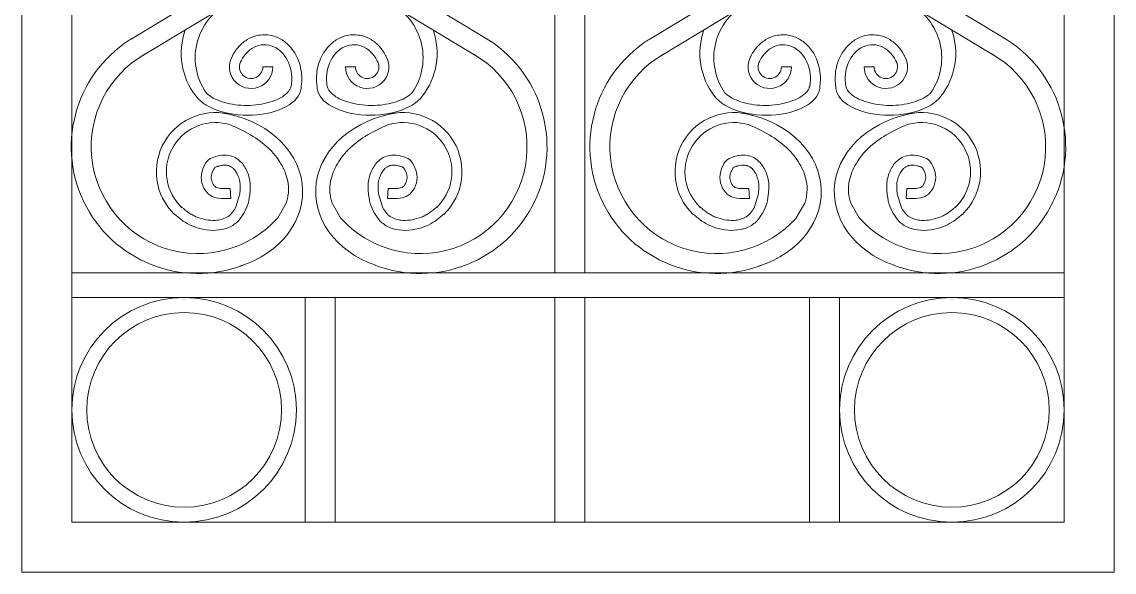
# Model space of a CAD drawing. Header units: millimetres. Extents: x -644 to 652, y 0 to 1491.
# Drawn here: x 7.2 to 322.2, y 0 to 158.7 of the extents above; entities that cross this region are included whole.
import ezdxf

# ---------------------------------------------------------------- set-up
doc = ezdxf.new("R2010")
doc.units = ezdxf.units.MM
doc.layers.add('ceco.net 171', color=7, linetype='Continuous')

msp = doc.modelspace()

# ---------------------------------------------------------------- linework, layer by layer
at = {"layer": 'ceco.net 171', "lineweight": 5}
for p, q in [((7.2, 0), (7.2, 1449.25)), ((21.6, 14.4), (21.6, 1449.25)), ((307.8, 14.4), (307.8, 1388.06)), ((322.2, 0), (322.2, 1388.06)), ((160.92, 86.38), (160.92, 318.24)), ((169.56, 86.38), (169.56, 318.24)), ((38.5, 153.62), (69.68, 172.47)), ((141.61, 153.62), (110.43, 172.47)), ((188.06, 153.62), (219.25, 172.47)), ((291.17, 153.62), (259.99, 172.47)), ((41.57, 148.75), (72.14, 167.18)), ((138.53, 148.75), (107.97, 167.18)), ((191.14, 148.75), (221.7, 167.18)), ((288.1, 148.75), (257.54, 167.18)), ((76.7, 145.77), (79.58, 145.77)), ((103.41, 145.77), (100.53, 145.77)), ((226.26, 145.77), (229.14, 145.77)), ((252.97, 145.77), (250.09, 145.77)), ((67.3, 110.68), (67.44, 107.8)), ((112.81, 110.68), (112.66, 107.8)), ((216.86, 110.68), (217.01, 107.8)), ((262.37, 110.68), (262.23, 107.8)), ((70.03, 109.08), (68.93, 105.34)), ((110.08, 109.08), (111.17, 105.34)), ((219.59, 109.08), (218.5, 105.34)), ((259.65, 109.08), (260.74, 105.34)), ((80.98, 102.19), (83.39, 106.42)), ((99.13, 102.19), (96.72, 106.42)), ((230.54, 102.19), (232.96, 106.42)), ((248.69, 102.19), (246.28, 106.42)), ((307.8, 86.38), (21.6, 86.38)), ((307.8, 79.2), (21.6, 79.2)), ((88.92, 14.4), (88.92, 79.2)), ((97.56, 14.4), (97.56, 79.2)), ((160.92, 14.4), (160.92, 79.2)), ((169.56, 14.4), (169.56, 79.2)), ((234.36, 14.4), (234.36, 79.2)), ((243, 14.4), (243, 79.2)), ((307.8, 14.4), (21.6, 14.4)), ((322.2, 0), (7.2, 0))]:
    msp.add_line(p, q, dxfattribs=at)
for centre, radius in [((54, 46.8), 32.4), ((275.4, 46.8), 32.4), ((54, 46.8), 28.08), ((275.4, 46.8), 28.08)]:
    msp.add_circle(centre, radius, dxfattribs=at)
for centre, radius, start, end in [((74.94, 148.37), 17.74, 112.7966, 215.031), ((105.17, 148.37), 17.74, 324.969, 67.2034), ((224.5, 148.37), 17.74, 112.7966, 215.031), ((254.74, 148.37), 17.74, 324.969, 67.2034), ((58.01, 122.71), 36.56, 120.0272, 290.9797), ((73.34, 149.67), 20.18, 160.3912, 217.9327), ((122.09, 122.71), 36.56, 249.0203, 59.9728), ((106.76, 149.67), 20.18, 322.0673, 19.6088), ((207.58, 122.71), 36.56, 120.0272, 290.9797), ((222.91, 149.67), 20.18, 160.3912, 217.9327), ((271.66, 122.71), 36.56, 249.0203, 59.9728), ((256.33, 149.67), 20.18, 322.0673, 19.6088), ((58.01, 122.71), 30.8, 119.9053, 318.2247), ((73.32, 145.77), 6.26, 148.1695, 0), ((122.09, 122.71), 30.8, 221.7753, 60.0947), ((106.79, 145.77), 6.26, 180, 31.8305), ((207.58, 122.71), 30.8, 119.9053, 318.2247), ((222.88, 145.77), 6.26, 148.1695, 0), ((271.66, 122.71), 30.8, 221.7753, 60.0947), ((256.35, 145.77), 6.26, 180, 31.8305), ((73.32, 145.77), 3.38, 146.6395, 0), ((106.79, 145.77), 3.38, 180, 33.3605), ((222.88, 145.77), 3.38, 146.6395, 0), ((256.35, 145.77), 3.38, 180, 33.3605), ((63.06, 115.5), 17.07, 72.4016, 226.0742), ((117.05, 115.5), 17.07, 313.9258, 107.5984), ((212.62, 115.5), 17.07, 72.4016, 226.0742), ((266.61, 115.5), 17.07, 313.9258, 107.5984), ((63.06, 115.5), 14.19, 77.2309, 226.9329), ((117.05, 115.5), 14.19, 313.0671, 102.7691), ((212.62, 115.5), 14.19, 77.2309, 226.9329), ((266.61, 115.5), 14.19, 313.0671, 102.7691)]:
    msp.add_arc(centre, radius, start, end, dxfattribs=at)
for centre, major_axis, ratio, start_param, end_param in [((77.16, 142.37), (-0.07, 9.76), 0.809333, 4.46848, 7.392493), ((226.72, 142.37), (-0.07, 9.76), 0.809333, 4.46848, 7.392493), ((72.03, 140.3), (15.75, -0.24), 0.540403, 3.533318, 6.304646), ((221.6, 140.3), (15.75, -0.24), 0.540403, 3.533318, 6.304646), ((59.45, 109.74), (28.73, 0), 0.80574, 5.091033, 7.67346), ((209.02, 109.74), (28.73, 0), 0.80574, 5.091033, 7.67346)]:
    msp.add_ellipse(centre, major_axis=major_axis, ratio=ratio, start_param=start_param, end_param=end_param, dxfattribs=at)
at = {"layer": 'ceco.net 171', "lineweight": 5, "extrusion": (0, 0, -1)}
for centre, major_axis, ratio, start_param, end_param in [((102.95, 142.37), (0.07, 9.76), 0.809333, 4.46848, 7.392493), ((252.52, 142.37), (0.07, 9.76), 0.809333, 4.46848, 7.392493), ((108.07, 140.3), (-15.75, -0.24), 0.540403, 3.533318, 6.304646), ((257.64, 140.3), (-15.75, -0.24), 0.540403, 3.533318, 6.304646), ((120.65, 109.74), (-28.73, 0), 0.80574, 5.123339, 7.67346), ((270.22, 109.74), (-28.73, 0), 0.80574, 5.123339, 7.67346)]:
    msp.add_ellipse(centre, major_axis=major_axis, ratio=ratio, start_param=start_param, end_param=end_param, dxfattribs=at)
at = {"layer": 'ceco.net 171', "lineweight": 5}
for points, knots in [([(77.07, 155.01), (76.39, 155), (75.7, 154.92), (74.04, 154.54), (73.08, 154.14), (71.31, 153.08), (70.5, 152.41), (69.09, 150.88), (68.49, 150.01), (67.96, 149), (67.92, 148.94), (67.89, 148.87)], [6.283185, 6.283185, 6.283185, 6.283185, 6.461841, 6.461841, 6.730486, 6.730486, 6.99913, 6.99913, 7.267775, 7.267775, 7.286813, 7.286813, 7.286813, 7.286813]), ([(87.79, 140.28), (87.85, 140.75), (87.9, 141.23), (87.99, 143.45), (87.76, 145.21), (86.7, 148.49), (85.87, 150.01), (84.04, 152.17), (83.18, 152.92), (81.27, 154.12), (80.22, 154.55), (78.45, 154.94), (77.76, 155.01), (77.07, 155.01)], [4.532225, 4.532225, 4.532225, 4.532225, 4.65156, 4.65156, 5.083529, 5.083529, 5.515498, 5.515498, 5.808801, 5.808801, 6.102103, 6.102103, 6.283185, 6.283185, 6.283185, 6.283185]), ([(92.32, 140.28), (92.25, 140.75), (92.21, 141.23), (92.11, 143.45), (92.35, 145.21), (93.41, 148.49), (94.23, 150.01), (96.06, 152.17), (96.92, 152.92), (98.83, 154.12), (99.88, 154.55), (101.65, 154.94), (102.35, 155.01), (103.04, 155.01)], [4.532225, 4.532225, 4.532225, 4.532225, 4.65156, 4.65156, 5.083529, 5.083529, 5.515498, 5.515498, 5.808801, 5.808801, 6.102103, 6.102103, 6.283185, 6.283185, 6.283185, 6.283185]), ([(103.04, 155.01), (103.72, 155), (104.4, 154.92), (106.07, 154.54), (107.03, 154.14), (108.8, 153.08), (109.6, 152.41), (111.01, 150.88), (111.62, 150.01), (112.15, 149), (112.18, 148.94), (112.22, 148.87)], [6.283185, 6.283185, 6.283185, 6.283185, 6.461841, 6.461841, 6.730486, 6.730486, 6.99913, 6.99913, 7.267775, 7.267775, 7.286813, 7.286813, 7.286813, 7.286813]), ([(226.63, 155.01), (225.95, 155), (225.27, 154.92), (223.6, 154.54), (222.64, 154.14), (220.87, 153.08), (220.07, 152.41), (218.66, 150.88), (218.05, 150.01), (217.52, 149), (217.49, 148.94), (217.46, 148.87)], [6.283185, 6.283185, 6.283185, 6.283185, 6.461841, 6.461841, 6.730486, 6.730486, 6.99913, 6.99913, 7.267775, 7.267775, 7.286813, 7.286813, 7.286813, 7.286813]), ([(237.35, 140.28), (237.42, 140.75), (237.46, 141.23), (237.56, 143.45), (237.32, 145.21), (236.27, 148.49), (235.44, 150.01), (233.61, 152.17), (232.75, 152.92), (230.84, 154.12), (229.79, 154.55), (228.02, 154.94), (227.32, 155.01), (226.63, 155.01)], [4.532225, 4.532225, 4.532225, 4.532225, 4.65156, 4.65156, 5.083529, 5.083529, 5.515498, 5.515498, 5.808801, 5.808801, 6.102103, 6.102103, 6.283185, 6.283185, 6.283185, 6.283185]), ([(241.88, 140.28), (241.82, 140.75), (241.77, 141.23), (241.68, 143.45), (241.91, 145.21), (242.97, 148.49), (243.8, 150.01), (245.63, 152.17), (246.49, 152.92), (248.4, 154.12), (249.45, 154.55), (251.22, 154.94), (251.91, 155.01), (252.6, 155.01)], [4.532225, 4.532225, 4.532225, 4.532225, 4.65156, 4.65156, 5.083529, 5.083529, 5.515498, 5.515498, 5.808801, 5.808801, 6.102103, 6.102103, 6.283185, 6.283185, 6.283185, 6.283185]), ([(252.6, 155.01), (253.28, 155), (253.97, 154.92), (255.63, 154.54), (256.59, 154.14), (258.36, 153.08), (259.17, 152.41), (260.58, 150.88), (261.18, 150.01), (261.71, 149), (261.75, 148.94), (261.78, 148.87)], [6.283185, 6.283185, 6.283185, 6.283185, 6.461841, 6.461841, 6.730486, 6.730486, 6.99913, 6.99913, 7.267775, 7.267775, 7.286813, 7.286813, 7.286813, 7.286813]), ([(60.41, 138.19), (60.58, 138.02), (60.78, 137.85), (61.53, 137.26), (62.2, 136.85), (63.77, 136.1), (64.67, 135.76), (66.63, 135.2), (67.69, 134.99), (69.89, 134.7), (71.02, 134.63), (73.3, 134.64), (74.43, 134.73), (76.62, 135.03), (77.67, 135.26), (79.6, 135.83), (80.49, 136.18), (82.03, 136.94), (82.68, 137.36), (83.61, 138.12), (83.94, 138.46), (84.41, 139.09), (84.56, 139.38), (84.71, 139.79), (84.74, 139.93), (84.83, 140.07)], [6.793087, 6.793087, 6.793087, 6.793087, 6.89192, 6.89192, 7.134711, 7.134711, 7.377503, 7.377503, 7.620294, 7.620294, 7.863086, 7.863086, 8.105877, 8.105877, 8.348668, 8.348668, 8.59146, 8.59146, 8.834251, 8.834251, 9.032791, 9.032791, 9.231331, 9.231331, 9.352602, 9.352602, 9.352602, 9.352602]), ([(119.69, 138.19), (119.52, 138.02), (119.33, 137.85), (118.58, 137.26), (117.91, 136.85), (116.33, 136.1), (115.43, 135.76), (113.48, 135.2), (112.42, 134.99), (110.22, 134.7), (109.08, 134.63), (106.81, 134.64), (105.67, 134.73), (103.49, 135.03), (102.44, 135.26), (100.5, 135.83), (99.62, 136.18), (98.08, 136.94), (97.43, 137.36), (96.5, 138.12), (96.17, 138.46), (95.69, 139.09), (95.54, 139.38), (95.4, 139.79), (95.36, 139.93), (95.27, 140.07)], [6.793087, 6.793087, 6.793087, 6.793087, 6.89192, 6.89192, 7.134711, 7.134711, 7.377503, 7.377503, 7.620294, 7.620294, 7.863086, 7.863086, 8.105877, 8.105877, 8.348668, 8.348668, 8.59146, 8.59146, 8.834251, 8.834251, 9.032791, 9.032791, 9.231331, 9.231331, 9.352602, 9.352602, 9.352602, 9.352602]), ([(209.98, 138.19), (210.15, 138.02), (210.34, 137.85), (211.09, 137.26), (211.76, 136.85), (213.34, 136.1), (214.24, 135.76), (216.2, 135.2), (217.25, 134.99), (219.45, 134.7), (220.59, 134.63), (222.86, 134.64), (224, 134.73), (226.18, 135.03), (227.23, 135.26), (229.17, 135.83), (230.05, 136.18), (231.59, 136.94), (232.24, 137.36), (233.17, 138.12), (233.5, 138.46), (233.98, 139.09), (234.13, 139.38), (234.27, 139.79), (234.31, 139.93), (234.4, 140.07)], [6.793087, 6.793087, 6.793087, 6.793087, 6.89192, 6.89192, 7.134711, 7.134711, 7.377503, 7.377503, 7.620294, 7.620294, 7.863086, 7.863086, 8.105877, 8.105877, 8.348668, 8.348668, 8.59146, 8.59146, 8.834251, 8.834251, 9.032791, 9.032791, 9.231331, 9.231331, 9.352602, 9.352602, 9.352602, 9.352602]), ([(269.26, 138.19), (269.09, 138.02), (268.89, 137.85), (268.14, 137.26), (267.47, 136.85), (265.9, 136.1), (265, 135.76), (263.04, 135.2), (261.98, 134.99), (259.78, 134.7), (258.65, 134.63), (256.37, 134.64), (255.24, 134.73), (253.05, 135.03), (252, 135.26), (250.07, 135.83), (249.18, 136.18), (247.64, 136.94), (246.99, 137.36), (246.06, 138.12), (245.74, 138.46), (245.26, 139.09), (245.11, 139.38), (244.96, 139.79), (244.93, 139.93), (244.84, 140.07)], [6.793087, 6.793087, 6.793087, 6.793087, 6.89192, 6.89192, 7.134711, 7.134711, 7.377503, 7.377503, 7.620294, 7.620294, 7.863086, 7.863086, 8.105877, 8.105877, 8.348668, 8.348668, 8.59146, 8.59146, 8.834251, 8.834251, 9.032791, 9.032791, 9.231331, 9.231331, 9.352602, 9.352602, 9.352602, 9.352602]), ([(83.94, 108.54), (84.13, 109.72), (84.15, 110.93), (83.72, 113.87), (83.12, 115.57), (81.36, 118.84), (80.2, 120.4), (77.39, 123.27), (75.73, 124.58), (72.04, 126.81), (70.06, 127.85), (67.39, 129.02), (66.8, 129.19), (66.2, 129.35)], [6.283185, 6.283185, 6.283185, 6.283185, 6.470715, 6.470715, 6.734977, 6.734977, 6.999238, 6.999238, 7.2635, 7.2635, 7.527762, 7.527762, 7.597233, 7.597233, 7.597233, 7.597233]), ([(96.17, 108.54), (95.98, 109.72), (95.95, 110.93), (96.39, 113.87), (96.99, 115.57), (98.75, 118.84), (99.91, 120.4), (102.72, 123.27), (104.37, 124.58), (108.07, 126.81), (110.05, 127.85), (112.71, 129.02), (113.31, 129.19), (113.91, 129.35)], [6.283185, 6.283185, 6.283185, 6.283185, 6.470715, 6.470715, 6.734977, 6.734977, 6.999238, 6.999238, 7.2635, 7.2635, 7.527762, 7.527762, 7.597233, 7.597233, 7.597233, 7.597233]), ([(233.5, 108.54), (233.69, 109.72), (233.72, 110.93), (233.28, 113.87), (232.68, 115.57), (230.92, 118.84), (229.76, 120.4), (226.95, 123.27), (225.3, 124.58), (221.6, 126.81), (219.62, 127.85), (216.96, 129.02), (216.36, 129.19), (215.76, 129.35)], [6.283185, 6.283185, 6.283185, 6.283185, 6.470715, 6.470715, 6.734977, 6.734977, 6.999238, 6.999238, 7.2635, 7.2635, 7.527762, 7.527762, 7.597233, 7.597233, 7.597233, 7.597233]), ([(245.73, 108.54), (245.54, 109.72), (245.52, 110.93), (245.95, 113.87), (246.55, 115.57), (248.31, 118.84), (249.47, 120.4), (252.28, 123.27), (253.94, 124.58), (257.63, 126.81), (259.61, 127.85), (262.28, 129.02), (262.87, 129.19), (263.47, 129.35)], [6.283185, 6.283185, 6.283185, 6.283185, 6.470715, 6.470715, 6.734977, 6.734977, 6.999238, 6.999238, 7.2635, 7.2635, 7.527762, 7.527762, 7.597233, 7.597233, 7.597233, 7.597233]), ([(70.03, 109.08), (70.05, 109.26), (70.07, 109.45), (70.11, 109.81), (70.13, 109.99), (70.17, 110.52), (70.18, 110.86), (70.18, 111.49), (70.17, 111.77), (70.12, 112.27), (70.09, 112.48), (69.96, 113.2), (69.8, 113.72), (69.5, 114.44), (69.4, 114.66), (69.19, 115.06), (69.09, 115.25), (68.87, 115.6), (68.76, 115.76), (68.51, 116.1), (68.36, 116.27), (68.11, 116.52), (68, 116.61), (67.83, 116.75), (67.75, 116.81), (67.58, 116.92), (67.49, 116.97), (67.21, 117.11), (67.01, 117.2), (66.61, 117.32), (66.43, 117.37), (66.1, 117.42), (65.97, 117.43), (65.73, 117.44), (65.62, 117.44), (65.39, 117.43), (65.27, 117.42), (64.89, 117.38), (64.62, 117.32), (64.21, 117.22), (64.11, 117.19), (63.92, 117.13), (63.84, 117.11), (63.68, 117.06), (63.61, 117.04), (63.41, 116.97), (63.29, 116.92), (63.11, 116.84), (63.04, 116.81), (62.96, 116.76), (62.94, 116.74), (62.9, 116.72), (62.89, 116.71), (62.86, 116.69), (62.85, 116.67), (62.8, 116.62), (62.76, 116.58), (62.6, 116.39), (62.47, 116.17), (62.29, 115.8), (62.25, 115.69), (62.11, 115.35), (62.03, 115.13), (61.91, 114.7), (61.87, 114.5), (61.83, 114.18), (61.82, 114.05), (61.81, 113.82), (61.82, 113.71), (61.83, 113.49), (61.85, 113.37), (61.92, 113.02), (61.99, 112.78), (62.14, 112.38), (62.21, 112.23), (62.37, 111.93), (62.46, 111.79), (62.64, 111.53), (62.73, 111.41), (62.9, 111.24), (62.98, 111.17), (63.09, 111.09), (63.13, 111.06), (63.23, 111.01), (63.28, 110.98), (63.55, 110.87), (63.82, 110.79), (64.32, 110.7), (64.52, 110.68), (64.93, 110.64), (65.14, 110.63), (65.94, 110.61), (66.58, 110.64), (67.3, 110.68)], [39.40964, 39.40964, 39.40964, 39.40964, 40.263885, 40.263885, 41.11813, 41.11813, 42.826621, 42.826621, 44.415377, 44.415377, 45.682644, 45.682644, 48.730737, 48.730737, 50.027553, 50.027553, 51.202571, 51.202571, 52.377588, 52.377588, 53.886801, 53.886801, 54.92, 54.92, 55.697644, 55.697644, 56.475287, 56.475287, 58.030574, 58.030574, 59.400071, 59.400071, 60.375415, 60.375415, 61.213533, 61.213533, 62.051652, 62.051652, 63.727889, 63.727889, 64.280533, 64.280533, 64.707994, 64.707994, 65.135455, 65.135455, 65.990377, 65.990377, 66.748526, 66.748526, 67.248959, 67.248959, 67.632549, 67.632549, 68.01614, 68.01614, 68.78332, 68.78332, 70.650106, 70.650106, 71.353696, 71.353696, 72.760876, 72.760876, 74.187857, 74.187857, 75.172622, 75.172622, 76.054893, 76.054893, 76.937163, 76.937163, 78.701705, 78.701705, 79.831948, 79.831948, 80.962191, 80.962191, 82.190127, 82.190127, 83.285176, 83.285176, 84.004327, 84.004327, 84.723478, 84.723478, 86.746625, 86.746625, 87.89711, 87.89711, 89.047594, 89.047594, 92.020926, 92.020926, 92.020926, 92.020926]), ([(110.08, 109.08), (110.06, 109.26), (110.04, 109.45), (110, 109.81), (109.98, 109.99), (109.94, 110.52), (109.93, 110.86), (109.92, 111.49), (109.94, 111.77), (109.98, 112.27), (110.01, 112.48), (110.15, 113.2), (110.31, 113.72), (110.61, 114.44), (110.71, 114.66), (110.91, 115.06), (111.02, 115.25), (111.23, 115.6), (111.34, 115.76), (111.6, 116.1), (111.75, 116.27), (112, 116.52), (112.1, 116.61), (112.28, 116.75), (112.36, 116.81), (112.53, 116.92), (112.62, 116.97), (112.9, 117.11), (113.1, 117.2), (113.49, 117.32), (113.68, 117.37), (114, 117.42), (114.13, 117.43), (114.37, 117.44), (114.48, 117.44), (114.71, 117.43), (114.83, 117.42), (115.21, 117.38), (115.49, 117.32), (115.89, 117.22), (116, 117.19), (116.19, 117.13), (116.27, 117.11), (116.42, 117.06), (116.49, 117.04), (116.7, 116.97), (116.81, 116.92), (116.99, 116.84), (117.06, 116.81), (117.14, 116.76), (117.17, 116.74), (117.2, 116.72), (117.21, 116.71), (117.24, 116.69), (117.26, 116.67), (117.31, 116.62), (117.35, 116.58), (117.5, 116.39), (117.64, 116.17), (117.81, 115.8), (117.86, 115.69), (118, 115.35), (118.08, 115.13), (118.2, 114.7), (118.24, 114.5), (118.28, 114.18), (118.29, 114.05), (118.29, 113.82), (118.29, 113.71), (118.27, 113.49), (118.25, 113.37), (118.19, 113.02), (118.12, 112.78), (117.96, 112.38), (117.89, 112.23), (117.73, 111.93), (117.65, 111.79), (117.47, 111.53), (117.37, 111.41), (117.2, 111.24), (117.13, 111.17), (117.02, 111.09), (116.98, 111.06), (116.88, 111.01), (116.82, 110.98), (116.56, 110.87), (116.29, 110.79), (115.78, 110.7), (115.59, 110.68), (115.18, 110.64), (114.97, 110.63), (114.17, 110.61), (113.52, 110.64), (112.81, 110.68)], [39.40964, 39.40964, 39.40964, 39.40964, 40.263885, 40.263885, 41.11813, 41.11813, 42.826621, 42.826621, 44.415377, 44.415377, 45.682644, 45.682644, 48.730737, 48.730737, 50.027553, 50.027553, 51.202571, 51.202571, 52.377588, 52.377588, 53.886801, 53.886801, 54.92, 54.92, 55.697644, 55.697644, 56.475287, 56.475287, 58.030574, 58.030574, 59.400071, 59.400071, 60.375415, 60.375415, 61.213533, 61.213533, 62.051652, 62.051652, 63.727889, 63.727889, 64.280533, 64.280533, 64.707994, 64.707994, 65.135455, 65.135455, 65.990377, 65.990377, 66.748526, 66.748526, 67.248959, 67.248959, 67.632549, 67.632549, 68.01614, 68.01614, 68.78332, 68.78332, 70.650106, 70.650106, 71.353696, 71.353696, 72.760876, 72.760876, 74.187857, 74.187857, 75.172622, 75.172622, 76.054893, 76.054893, 76.937163, 76.937163, 78.701705, 78.701705, 79.831948, 79.831948, 80.962191, 80.962191, 82.190127, 82.190127, 83.285176, 83.285176, 84.004327, 84.004327, 84.723478, 84.723478, 86.746625, 86.746625, 87.89711, 87.89711, 89.047594, 89.047594, 92.020926, 92.020926, 92.020926, 92.020926]), ([(219.59, 109.08), (219.61, 109.26), (219.64, 109.45), (219.67, 109.81), (219.69, 109.99), (219.73, 110.52), (219.75, 110.86), (219.75, 111.49), (219.73, 111.77), (219.69, 112.27), (219.66, 112.48), (219.52, 113.2), (219.36, 113.72), (219.06, 114.44), (218.97, 114.66), (218.76, 115.06), (218.65, 115.25), (218.44, 115.6), (218.33, 115.76), (218.07, 116.1), (217.92, 116.27), (217.67, 116.52), (217.57, 116.61), (217.39, 116.75), (217.31, 116.81), (217.14, 116.92), (217.05, 116.97), (216.77, 117.11), (216.57, 117.2), (216.18, 117.32), (215.99, 117.37), (215.67, 117.42), (215.54, 117.43), (215.3, 117.44), (215.19, 117.44), (214.96, 117.43), (214.84, 117.42), (214.46, 117.38), (214.18, 117.32), (213.78, 117.22), (213.67, 117.19), (213.49, 117.13), (213.4, 117.11), (213.25, 117.06), (213.18, 117.04), (212.97, 116.97), (212.86, 116.92), (212.68, 116.84), (212.61, 116.81), (212.53, 116.76), (212.5, 116.74), (212.47, 116.72), (212.46, 116.71), (212.43, 116.69), (212.41, 116.67), (212.36, 116.62), (212.32, 116.58), (212.17, 116.39), (212.04, 116.17), (211.86, 115.8), (211.81, 115.69), (211.67, 115.35), (211.59, 115.13), (211.47, 114.7), (211.43, 114.5), (211.39, 114.18), (211.38, 114.05), (211.38, 113.82), (211.38, 113.71), (211.4, 113.49), (211.42, 113.37), (211.48, 113.02), (211.55, 112.78), (211.71, 112.38), (211.78, 112.23), (211.94, 111.93), (212.02, 111.79), (212.2, 111.53), (212.3, 111.41), (212.47, 111.24), (212.54, 111.17), (212.65, 111.09), (212.69, 111.06), (212.79, 111.01), (212.85, 110.98), (213.11, 110.87), (213.38, 110.79), (213.89, 110.7), (214.08, 110.68), (214.49, 110.64), (214.7, 110.63), (215.5, 110.61), (216.15, 110.64), (216.86, 110.68)], [39.40964, 39.40964, 39.40964, 39.40964, 40.263885, 40.263885, 41.11813, 41.11813, 42.826621, 42.826621, 44.415377, 44.415377, 45.682644, 45.682644, 48.730737, 48.730737, 50.027553, 50.027553, 51.202571, 51.202571, 52.377588, 52.377588, 53.886801, 53.886801, 54.92, 54.92, 55.697644, 55.697644, 56.475287, 56.475287, 58.030574, 58.030574, 59.400071, 59.400071, 60.375415, 60.375415, 61.213533, 61.213533, 62.051652, 62.051652, 63.727889, 63.727889, 64.280533, 64.280533, 64.707994, 64.707994, 65.135455, 65.135455, 65.990377, 65.990377, 66.748526, 66.748526, 67.248959, 67.248959, 67.632549, 67.632549, 68.01614, 68.01614, 68.78332, 68.78332, 70.650106, 70.650106, 71.353696, 71.353696, 72.760876, 72.760876, 74.187857, 74.187857, 75.172622, 75.172622, 76.054893, 76.054893, 76.937163, 76.937163, 78.701705, 78.701705, 79.831948, 79.831948, 80.962191, 80.962191, 82.190127, 82.190127, 83.285176, 83.285176, 84.004327, 84.004327, 84.723478, 84.723478, 86.746625, 86.746625, 87.89711, 87.89711, 89.047594, 89.047594, 92.020926, 92.020926, 92.020926, 92.020926]), ([(259.65, 109.08), (259.62, 109.26), (259.6, 109.45), (259.56, 109.81), (259.55, 109.99), (259.5, 110.52), (259.49, 110.86), (259.49, 111.49), (259.5, 111.77), (259.55, 112.27), (259.58, 112.48), (259.72, 113.2), (259.87, 113.72), (260.17, 114.44), (260.27, 114.66), (260.48, 115.06), (260.58, 115.25), (260.8, 115.6), (260.91, 115.76), (261.17, 116.1), (261.31, 116.27), (261.56, 116.52), (261.67, 116.61), (261.85, 116.75), (261.92, 116.81), (262.09, 116.92), (262.18, 116.97), (262.46, 117.11), (262.66, 117.2), (263.06, 117.32), (263.25, 117.37), (263.57, 117.42), (263.7, 117.43), (263.94, 117.44), (264.05, 117.44), (264.28, 117.43), (264.4, 117.42), (264.78, 117.38), (265.06, 117.32), (265.46, 117.22), (265.56, 117.19), (265.75, 117.13), (265.83, 117.11), (265.99, 117.06), (266.06, 117.04), (266.26, 116.97), (266.38, 116.92), (266.56, 116.84), (266.63, 116.81), (266.71, 116.76), (266.74, 116.74), (266.77, 116.72), (266.78, 116.71), (266.81, 116.69), (266.82, 116.67), (266.87, 116.62), (266.91, 116.58), (267.07, 116.39), (267.2, 116.17), (267.38, 115.8), (267.42, 115.69), (267.57, 115.35), (267.64, 115.13), (267.76, 114.7), (267.8, 114.5), (267.85, 114.18), (267.85, 114.05), (267.86, 113.82), (267.86, 113.71), (267.84, 113.49), (267.82, 113.37), (267.75, 113.02), (267.68, 112.78), (267.53, 112.38), (267.46, 112.23), (267.3, 111.93), (267.21, 111.79), (267.03, 111.53), (266.94, 111.41), (266.77, 111.24), (266.69, 111.17), (266.58, 111.09), (266.54, 111.06), (266.44, 111.01), (266.39, 110.98), (266.12, 110.87), (265.85, 110.79), (265.35, 110.7), (265.15, 110.68), (264.74, 110.64), (264.53, 110.63), (263.73, 110.61), (263.09, 110.64), (262.37, 110.68)], [39.40964, 39.40964, 39.40964, 39.40964, 40.263885, 40.263885, 41.11813, 41.11813, 42.826621, 42.826621, 44.415377, 44.415377, 45.682644, 45.682644, 48.730737, 48.730737, 50.027553, 50.027553, 51.202571, 51.202571, 52.377588, 52.377588, 53.886801, 53.886801, 54.92, 54.92, 55.697644, 55.697644, 56.475287, 56.475287, 58.030574, 58.030574, 59.400071, 59.400071, 60.375415, 60.375415, 61.213533, 61.213533, 62.051652, 62.051652, 63.727889, 63.727889, 64.280533, 64.280533, 64.707994, 64.707994, 65.135455, 65.135455, 65.990377, 65.990377, 66.748526, 66.748526, 67.248959, 67.248959, 67.632549, 67.632549, 68.01614, 68.01614, 68.78332, 68.78332, 70.650106, 70.650106, 71.353696, 71.353696, 72.760876, 72.760876, 74.187857, 74.187857, 75.172622, 75.172622, 76.054893, 76.054893, 76.937163, 76.937163, 78.701705, 78.701705, 79.831948, 79.831948, 80.962191, 80.962191, 82.190127, 82.190127, 83.285176, 83.285176, 84.004327, 84.004327, 84.723478, 84.723478, 86.746625, 86.746625, 87.89711, 87.89711, 89.047594, 89.047594, 92.020926, 92.020926, 92.020926, 92.020926]), ([(83.39, 106.42), (83.54, 106.87), (83.67, 107.32), (83.84, 108.03), (83.89, 108.28), (83.94, 108.54)], [6.1662406, 6.1662406, 6.1662406, 6.1662406, 6.2423348, 6.2423348, 6.2831853, 6.2831853, 6.2831853, 6.2831853]), ([(96.72, 106.42), (96.57, 106.87), (96.43, 107.32), (96.26, 108.03), (96.21, 108.28), (96.17, 108.54)], [6.1662406, 6.1662406, 6.1662406, 6.1662406, 6.2423348, 6.2423348, 6.2831853, 6.2831853, 6.2831853, 6.2831853]), ([(232.96, 106.42), (233.1, 106.87), (233.24, 107.32), (233.41, 108.03), (233.46, 108.28), (233.5, 108.54)], [6.1662406, 6.1662406, 6.1662406, 6.1662406, 6.2423348, 6.2423348, 6.2831853, 6.2831853, 6.2831853, 6.2831853]), ([(246.28, 106.42), (246.13, 106.87), (246, 107.32), (245.83, 108.03), (245.78, 108.28), (245.73, 108.54)], [6.1662406, 6.1662406, 6.1662406, 6.1662406, 6.2423348, 6.2423348, 6.2831853, 6.2831853, 6.2831853, 6.2831853]), ([(53.21, 105.41), (53.41, 105.23), (53.6, 105.05), (54.16, 104.55), (54.51, 104.26), (55.19, 103.75), (55.55, 103.51), (56.3, 103.07), (56.7, 102.86), (57.51, 102.49), (57.92, 102.33), (59.19, 101.89), (60.07, 101.68), (61.84, 101.45), (62.71, 101.43), (64.03, 101.58), (64.5, 101.68), (65.3, 101.91), (65.64, 102.04), (66.2, 102.3), (66.44, 102.44), (66.79, 102.67), (66.92, 102.76), (67.14, 102.94), (67.22, 103.02), (67.41, 103.19), (67.5, 103.29), (67.78, 103.59), (67.96, 103.83), (68.25, 104.23), (68.35, 104.37), (68.62, 104.8), (68.79, 105.07), (68.93, 105.34)], [0, 0, 0, 0, 1.123683, 1.123683, 3.371048, 3.371048, 5.618413, 5.618413, 7.865778, 7.865778, 10.113144, 10.113144, 14.607874, 14.607874, 19.102605, 19.102605, 21.78626, 21.78626, 23.843147, 23.843147, 25.512311, 25.512311, 26.580255, 26.580255, 27.424827, 27.424827, 28.2694, 28.2694, 29.958544, 29.958544, 30.86147, 30.86147, 32.479575, 32.479575, 32.479575, 32.479575]), ([(126.9, 105.41), (126.7, 105.23), (126.51, 105.05), (125.95, 104.55), (125.59, 104.26), (124.92, 103.75), (124.56, 103.51), (123.8, 103.07), (123.41, 102.86), (122.6, 102.49), (122.19, 102.33), (120.92, 101.89), (120.03, 101.68), (118.27, 101.45), (117.39, 101.43), (116.08, 101.58), (115.6, 101.68), (114.8, 101.91), (114.47, 102.04), (113.91, 102.3), (113.67, 102.44), (113.32, 102.67), (113.19, 102.76), (112.97, 102.94), (112.88, 103.02), (112.7, 103.19), (112.61, 103.29), (112.33, 103.59), (112.14, 103.83), (111.86, 104.23), (111.76, 104.37), (111.48, 104.8), (111.32, 105.07), (111.17, 105.34)], [0, 0, 0, 0, 1.123683, 1.123683, 3.371048, 3.371048, 5.618413, 5.618413, 7.865778, 7.865778, 10.113144, 10.113144, 14.607874, 14.607874, 19.102605, 19.102605, 21.78626, 21.78626, 23.843147, 23.843147, 25.512311, 25.512311, 26.580255, 26.580255, 27.424827, 27.424827, 28.2694, 28.2694, 29.958544, 29.958544, 30.86147, 30.86147, 32.479575, 32.479575, 32.479575, 32.479575]), ([(202.77, 105.41), (202.97, 105.23), (203.16, 105.05), (203.73, 104.55), (204.08, 104.26), (204.75, 103.75), (205.11, 103.51), (205.87, 103.07), (206.26, 102.86), (207.07, 102.49), (207.49, 102.33), (208.75, 101.89), (209.64, 101.68), (211.4, 101.45), (212.28, 101.43), (213.6, 101.58), (214.07, 101.68), (214.87, 101.91), (215.2, 102.04), (215.76, 102.3), (216, 102.44), (216.35, 102.67), (216.48, 102.76), (216.7, 102.94), (216.79, 103.02), (216.97, 103.19), (217.06, 103.29), (217.34, 103.59), (217.53, 103.83), (217.81, 104.23), (217.91, 104.37), (218.19, 104.8), (218.35, 105.07), (218.5, 105.34)], [0, 0, 0, 0, 1.123683, 1.123683, 3.371048, 3.371048, 5.618413, 5.618413, 7.865778, 7.865778, 10.113144, 10.113144, 14.607874, 14.607874, 19.102605, 19.102605, 21.78626, 21.78626, 23.843147, 23.843147, 25.512311, 25.512311, 26.580255, 26.580255, 27.424827, 27.424827, 28.2694, 28.2694, 29.958544, 29.958544, 30.86147, 30.86147, 32.479575, 32.479575, 32.479575, 32.479575]), ([(276.47, 105.41), (276.27, 105.23), (276.07, 105.05), (275.51, 104.55), (275.16, 104.26), (274.48, 103.75), (274.12, 103.51), (273.37, 103.07), (272.97, 102.86), (272.16, 102.49), (271.75, 102.33), (270.49, 101.89), (269.6, 101.68), (267.83, 101.45), (266.96, 101.43), (265.64, 101.58), (265.17, 101.68), (264.37, 101.91), (264.03, 102.04), (263.47, 102.3), (263.23, 102.44), (262.88, 102.67), (262.75, 102.76), (262.53, 102.94), (262.45, 103.02), (262.26, 103.19), (262.17, 103.29), (261.89, 103.59), (261.71, 103.83), (261.42, 104.23), (261.32, 104.37), (261.05, 104.8), (260.88, 105.07), (260.74, 105.34)], [0, 0, 0, 0, 1.123683, 1.123683, 3.371048, 3.371048, 5.618413, 5.618413, 7.865778, 7.865778, 10.113144, 10.113144, 14.607874, 14.607874, 19.102605, 19.102605, 21.78626, 21.78626, 23.843147, 23.843147, 25.512311, 25.512311, 26.580255, 26.580255, 27.424827, 27.424827, 28.2694, 28.2694, 29.958544, 29.958544, 30.86147, 30.86147, 32.479575, 32.479575, 32.479575, 32.479575])]:
    msp.add_open_spline(points, degree=3, knots=knots, dxfattribs=at)
for points in [[(51.27, 103.27), (53.12, 101.7), (55.54, 100.23), (58.47, 99.13), (66, 99.12), (69.06, 100.8), (70.86, 102.95), (72.18, 105.53), (72.9, 108.82), (72.96, 112.78), (71.76, 116.37), (69.54, 119.06), (65.76, 120.32), (63.13, 119.9), (61.15, 119), (59.53, 116.67), (58.93, 113.85), (59.71, 110.8), (61.57, 108.64), (63.85, 107.86), (67.44, 107.8)], [(128.83, 103.27), (126.98, 101.7), (124.57, 100.23), (121.63, 99.13), (114.1, 99.12), (111.05, 100.8), (109.25, 102.95), (107.93, 105.53), (107.21, 108.82), (107.15, 112.78), (108.35, 116.37), (110.57, 119.06), (114.34, 120.32), (116.98, 119.9), (118.96, 119), (120.57, 116.67), (121.17, 113.85), (120.39, 110.8), (118.54, 108.64), (116.26, 107.86), (112.66, 107.8)], [(200.84, 103.27), (202.69, 101.7), (205.1, 100.23), (208.04, 99.13), (215.57, 99.12), (218.63, 100.8), (220.42, 102.95), (221.74, 105.53), (222.46, 108.82), (222.52, 112.78), (221.32, 116.37), (219.1, 119.06), (215.33, 120.32), (212.69, 119.9), (210.72, 119), (209.1, 116.67), (208.5, 113.85), (209.28, 110.8), (211.13, 108.64), (213.41, 107.86), (217.01, 107.8)], [(278.4, 103.27), (276.55, 101.7), (274.13, 100.23), (271.2, 99.13), (263.67, 99.12), (260.61, 100.8), (258.81, 102.95), (257.49, 105.53), (256.77, 108.82), (256.71, 112.78), (257.91, 116.37), (260.13, 119.06), (263.91, 120.32), (266.54, 119.9), (268.52, 119), (270.14, 116.67), (270.74, 113.85), (269.96, 110.8), (268.1, 108.64), (265.82, 107.86), (262.23, 107.8)]]:
    msp.add_spline(points, degree=3, dxfattribs=at)

doc.saveas('drawing.dxf')
